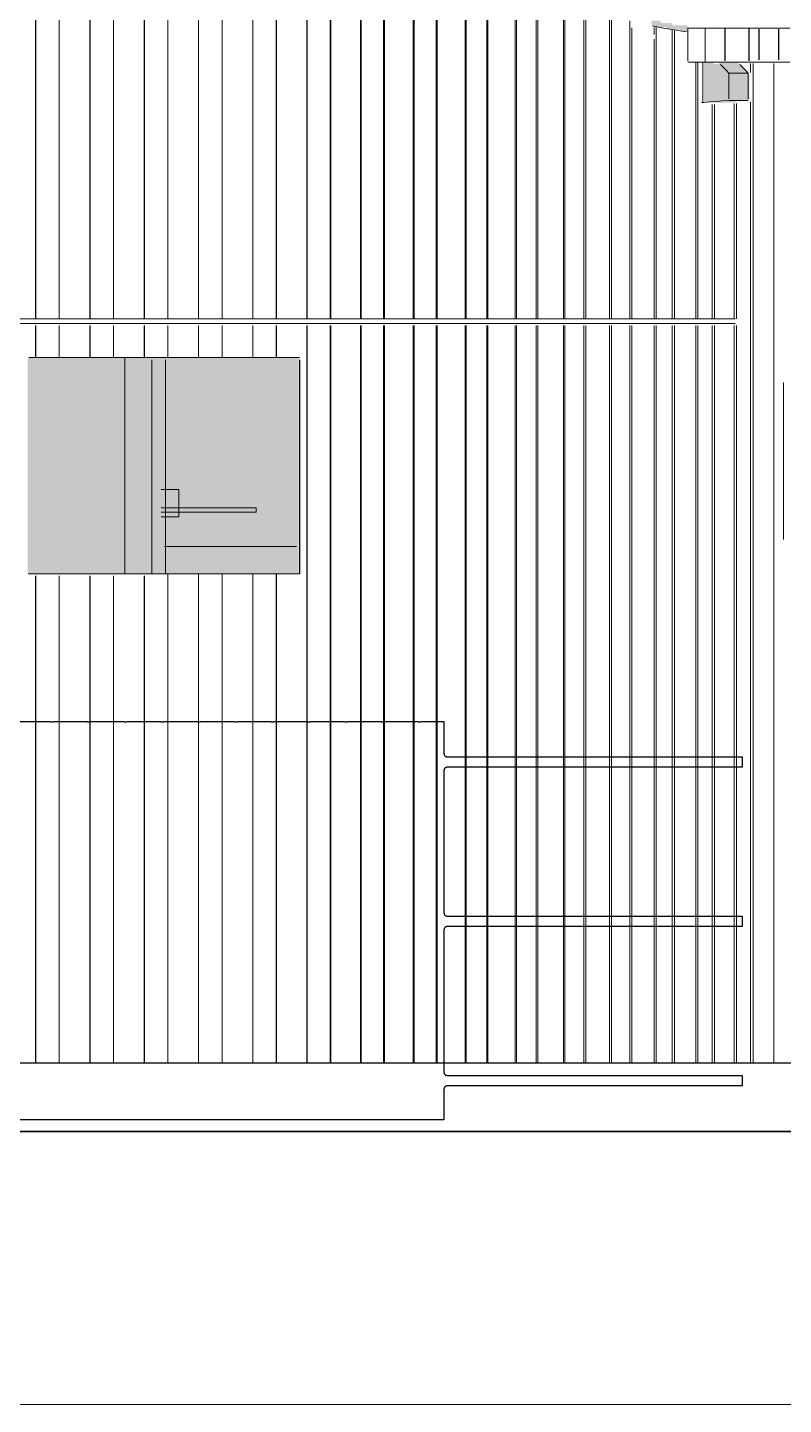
# Model space of a CAD drawing. Header units: millimetres. Extents: x 0 to 84100, y 0 to 59400.
# Drawn here: x 48160 to 51480, y 29193 to 35243 of the extents above; entities that cross this region are included whole.
import ezdxf

# ---------------------------------------------------------------- set-up
doc = ezdxf.new("R2010")
doc.units = ezdxf.units.MM
for name, color, linetype, lineweight in [('01_切断（構造・壁）', 7, 'Continuous', 35), ('09_立面の外形', 7, 'Continuous', 30), ('10_見えがかり', 7, 'Continuous', 13), ('12_見えがかり（ガラス）', 5, 'Continuous', 9), ('50_寸法', 3, 'Continuous', 9)]:
    doc.layers.add(name, color=color, linetype=linetype, lineweight=lineweight)

msp = doc.modelspace()

# ---------------------------------------------------------------- hatches: boundary and pattern name
at = {"layer": '10_見えがかり', "true_color": 0xbdbdbd}
msp.add_hatch(color=8, dxfattribs=at).paths.add_polyline_path([(50945.3, 35263.1), (50985.3, 35263.1), (50995.3, 35253.1), (51055.3, 35253.1), (51060.3, 35248.1), (51060.3, 35228.1), (51055.3, 35223.1), (51035.3, 35223.1), (51025.3, 35233.1), (50975.3, 35233.1), (50965.3, 35243.1), (50915.3, 35243.1), (50900.3, 35258.1), (50900.3, 35268.1), (50905.3, 35273.1), (50935.3, 35273.1)])
at = {"layer": '10_見えがかり', "true_color": 0xe9dcc4}
msp.add_hatch(color=8, dxfattribs=at).paths.add_polyline_path([(51330.3, 35038.1), (51330.3, 34928.1), (51325.3, 34923.1), (51275.3, 34923.1), (51265.3, 34913.1), (51135.3, 34913.1), (51130.3, 34918.1), (51130.3, 35088.1), (51135.3, 35093.1), (51165.3, 35093.1), (51175.3, 35083.1), (51195.3, 35083.1), (51205.3, 35093.1), (51275.3, 35093.1)])
at = {"layer": '12_見えがかり（ガラス）', "true_color": 0xdce9f2}
msp.add_hatch(color=8, dxfattribs=at).paths.add_polyline_path([(49345.3, 33793.1), (49350.3, 33788.1), (49350.3, 32848.1), (49345.3, 32843.1), (48165.3, 32843.1), (48160.3, 32848.1), (48160.3, 33788.1), (48165.3, 33793.1)])

# ---------------------------------------------------------------- linework, layer by layer
at = {"layer": '01_切断（構造・壁）'}
msp.add_lwpolyline([(18470.3, 30393.1), (61629.7, 30393.1)], dxfattribs=at)
at = {"layer": '09_立面の外形'}
msp.add_lwpolyline([(54186.6, 30693.1), (44109.6, 30693.1)], dxfattribs=at)
at = {"layer": '09b_立面_大和張り'}
for points in [[(51374, 35101.1), (51374, 35235.1)], [(51460, 35101.1), (51460, 35235.1)]]:
    msp.add_lwpolyline(points, dxfattribs=at)
at = {"layer": '10_見えがかり'}
for points in [[(48195.3, 36596.7), (48195.3, 33963.1)], [(48195.7, 33963.1), (48195.7, 36596.7)], [(48298.9, 33963.1), (48298.9, 36525.6)], [(48299.3, 33963.1), (48299.3, 36525.6)], [(48433.8, 36445.9), (48433.8, 33963.1)], [(48434.3, 33963.1), (48434.3, 36445.9)], [(48537.4, 33963.1), (48537.4, 36374.8)], [(48537.8, 33963.1), (48537.8, 36374.8)], [(48672.3, 36285.1), (48672.3, 33963.1)], [(48672.8, 33963.1), (48672.8, 36285.1)], [(48775.9, 33963.1), (48775.9, 36224)], [(48776.3, 33963.1), (48776.3, 36224)], [(48910.8, 36134.4), (48910.8, 33963.1)], [(48911.3, 33963.1), (48911.3, 36134.4)], [(49014.5, 33963.1), (49014.5, 36082.7)], [(49015.2, 33963.1), (49015.2, 36082.7)], [(49149.3, 35994.8), (49149.3, 33963.1)], [(49150, 33963.1), (49150, 35994.8)], [(49252.5, 33963.1), (49252.5, 35926.2)], [(49253.7, 33963.1), (49253.7, 35926.2)], [(49387.1, 35859.5), (49387.1, 33963.1)], [(49388.3, 33963.1), (49388.3, 35859.5)], [(49489.3, 33963.1), (49489.3, 35796.2)], [(49491.9, 33963.1), (49491.9, 35786.2)], [(49622.1, 35717.7), (49622.1, 33963.1)], [(49624.8, 33963.1), (49624.8, 35717.7)], [(49723.8, 33963.1), (49723.8, 35666.2)], [(49727.9, 33963.1), (49727.9, 35666.2)], [(49853.5, 35607), (49853.5, 33963.1)], [(49857.6, 33963.1), (49857.6, 35607)], [(49954.1, 33963.1), (49954.1, 35561.3)], [(49959, 33963.1), (49959, 35561.3)], [(50081.5, 35498.1), (50081.5, 33963.1)], [(50086.5, 33963.1), (50086.5, 35498.1)], [(50176.6, 33963.1), (50176.6, 35460.5)], [(50182.2, 33963.1), (50182.2, 35460.5)], [(50301.9, 35411.7), (50301.9, 33963.1)], [(50307.4, 33963.1), (50307.4, 35411.7)], [(50393.7, 33963.1), (50393.7, 35382.6)], [(50400.6, 33963.1), (50400.6, 35382.6)], [(50513.3, 35335.6), (50513.3, 33963.1)], [(50520.3, 33963.1), (50520.3, 35335.6)], [(50603.5, 33963.1), (50603.5, 35318.9)], [(50611.8, 33963.1), (50611.8, 35308.9)], [(50716.3, 35291.9), (50716.3, 33963.1)], [(50724.5, 33963.1), (50724.5, 35281.9)], [(50804.5, 33963.1), (50804.5, 35271.5)], [(50813.6, 33963.1), (50813.6, 35241.5)], [(50953.1, 35240.6), (50903.2, 35249.9)], [(50911.8, 35242.4), (50911.8, 35212.4)], [(50920.9, 33963.1), (50920.9, 35242.4)], [(51018.1, 35229.7), (50953.1, 35240.6)], [(50991.6, 33963.1), (50991.6, 35230.6)], [(51001.2, 33963.1), (51001.2, 35230.6)], [(51054.6, 35224.4), (51018.1, 35229.7)], [(51066.9, 35240.3), (51060.6, 35240.3)], [(51070.1, 35240.3), (51060.6, 35240.3)], [(51060.6, 35240.3), (51060.6, 35227.8)], [(51060.6, 35227.8), (51060.6, 35215.3)], [(51060.6, 35215.3), (51060.6, 35202.8)], [(51073.3, 35240.3), (51066.9, 35240.3)], [(51079.6, 35240.3), (51073.3, 35240.3)], [(51086, 35240.3), (51079.6, 35240.3)], [(51092.3, 35240.3), (51086, 35240.3)], [(51098.7, 35240.3), (51092.3, 35240.3)], [(51105, 35240.3), (51098.7, 35240.3)], [(51111.3, 35240.3), (51105, 35240.3)], [(51117.7, 35240.3), (51111.3, 35240.3)], [(51124, 35240.3), (51117.7, 35240.3)], [(51130.4, 35240.3), (51124, 35240.3)], [(51130.4, 35240.3), (51136.7, 35240.3)], [(51222.2, 35240.3), (51136.7, 35240.3)], [(51136.7, 35240.3), (51136.7, 35227.8)], [(51136.7, 35215.3), (51136.7, 35227.8)], [(51136.7, 35202.8), (51136.7, 35215.3)], [(51215.9, 35240.3), (51209.5, 35240.3)], [(51217.1, 35240.3), (51210.5, 35240.3)], [(51222.2, 35240.3), (51215.9, 35240.3)], [(51217.1, 35240.3), (51223.7, 35240.3)], [(51222.2, 35240.3), (51222.2, 35227.8)], [(51222.2, 35215.3), (51222.2, 35227.8)], [(51222.2, 35202.8), (51222.2, 35215.3)], [(51327.5, 35240.3), (51223.7, 35240.3)], [(51223.7, 35240.3), (51223.7, 35227.8)], [(51223.7, 35215.3), (51223.7, 35227.8)], [(51223.7, 35202.8), (51223.7, 35215.3)], [(51320.9, 35240.3), (51314.3, 35240.3)], [(51322.7, 35240.3), (51315.8, 35240.3)], [(51327.5, 35240.3), (51320.9, 35240.3)], [(51322.7, 35240.3), (51329.7, 35240.3)], [(51327.5, 35240.3), (51327.5, 35227.8)], [(51327.5, 35215.3), (51327.5, 35227.8)], [(51327.5, 35202.8), (51327.5, 35215.3)], [(51507.8, 35240.3), (51329.7, 35240.3)], [(51329.7, 35240.3), (51329.7, 35215.3)], [(51329.7, 35240.3), (51329.7, 35227.8)], [(51329.7, 35215.3), (51329.7, 35227.8)], [(51329.7, 35202.8), (51329.7, 35215.3)], [(50911.8, 35192.4), (50911.8, 33963.1)], [(51060.6, 35202.8), (51060.6, 35190.3)], [(51060.6, 35190.3), (51060.6, 35177.8)], [(51060.6, 35177.8), (51060.6, 35165.3)], [(51060.6, 35165.3), (51060.6, 35152.8)], [(51060.6, 35152.8), (51060.6, 35140.3)], [(51136.7, 35190.3), (51136.7, 35202.8)], [(51136.7, 35177.8), (51136.7, 35190.3)], [(51136.7, 35165.3), (51136.7, 35177.8)], [(51136.7, 35152.8), (51136.7, 35165.3)], [(51136.7, 35140.3), (51136.7, 35152.8)], [(51222.2, 35190.3), (51222.2, 35202.8)], [(51222.2, 35177.8), (51222.2, 35190.3)], [(51222.2, 35165.3), (51222.2, 35177.8)], [(51222.2, 35152.8), (51222.2, 35165.3)], [(51222.2, 35140.3), (51222.2, 35152.8)], [(51223.7, 35190.3), (51223.7, 35202.8)], [(51223.7, 35177.8), (51223.7, 35190.3)], [(51223.7, 35165.3), (51223.7, 35177.8)], [(51223.7, 35152.8), (51223.7, 35165.3)], [(51223.7, 35140.3), (51223.7, 35152.8)], [(51327.5, 35190.3), (51327.5, 35202.8)], [(51327.5, 35177.8), (51327.5, 35190.3)], [(51327.5, 35165.3), (51327.5, 35177.8)], [(51327.5, 35152.8), (51327.5, 35165.3)], [(51327.5, 35140.3), (51327.5, 35152.8)], [(51329.7, 35190.3), (51329.7, 35202.8)], [(51329.7, 35177.8), (51329.7, 35190.3)], [(51329.7, 35165.3), (51329.7, 35177.8)], [(51329.7, 35152.8), (51329.7, 35165.3)], [(51329.7, 35140.3), (51329.7, 35152.8)], [(51060.6, 35140.3), (51060.6, 35127.8)], [(51060.6, 35127.8), (51060.6, 35115.3)], [(51060.6, 35115.3), (51060.6, 35102.8)], [(51060.6, 35102.8), (51060.6, 35096.6)], [(51070.1, 35090.3), (51060.6, 35090.3)], [(51060.6, 35090.3), (51066.9, 35090.3)], [(51066.9, 35090.3), (51073.3, 35090.3)], [(51073.3, 35090.3), (51079.6, 35090.3)], [(51079.6, 35090.3), (51086, 35090.3)], [(51086, 35090.3), (51092.3, 35090.3)], [(51092.3, 35090.3), (51098.7, 35090.3)], [(51098.7, 35090.3), (51105, 35090.3)], [(51105, 35090.3), (51111.3, 35090.3)], [(51111.3, 35090.3), (51117.7, 35090.3)], [(51117.7, 35090.3), (51124, 35090.3)], [(51124, 35090.3), (51130.4, 35090.3)], [(51126.6, 35073.8), (51126.6, 35092.1)], [(51130.4, 35090.3), (51136.7, 35090.3)], [(51136.7, 35127.8), (51136.7, 35140.3)], [(51136.7, 35115.3), (51136.7, 35127.8)], [(51136.7, 35102.8), (51136.7, 35115.3)], [(51136.7, 35090.3), (51136.7, 35102.8)], [(51222.2, 35090.3), (51136.7, 35090.3)], [(51209.5, 35090.3), (51215.9, 35090.3)], [(51210.5, 35090.3), (51217.1, 35090.3)], [(51215.9, 35090.3), (51222.2, 35090.3)], [(51217.1, 35090.3), (51223.7, 35090.3)], [(51222.2, 35127.8), (51222.2, 35140.3)], [(51222.2, 35115.3), (51222.2, 35127.8)], [(51222.2, 35102.8), (51222.2, 35115.3)], [(51222.2, 35096.6), (51222.2, 35102.8)], [(51223.7, 35127.8), (51223.7, 35140.3)], [(51223.7, 35115.3), (51223.7, 35127.8)], [(51223.7, 35102.8), (51223.7, 35115.3)], [(51223.7, 35096.6), (51223.7, 35102.8)], [(51327.5, 35090.3), (51223.7, 35090.3)], [(51314.3, 35090.3), (51320.9, 35090.3)], [(51315.8, 35090.3), (51322.7, 35090.3)], [(51320.9, 35090.3), (51327.5, 35090.3)], [(51322.7, 35090.3), (51329.7, 35090.3)], [(51327.5, 35127.8), (51327.5, 35140.3)], [(51327.5, 35115.3), (51327.5, 35127.8)], [(51327.5, 35102.8), (51327.5, 35115.3)], [(51327.5, 35096.6), (51327.5, 35102.8)], [(51329.7, 35127.8), (51329.7, 35140.3)], [(51329.7, 35115.3), (51329.7, 35127.8)], [(51329.7, 35102.8), (51329.7, 35115.3)], [(51329.7, 35096.6), (51329.7, 35102.8)], [(51507.8, 35090.3), (51329.7, 35090.3)], [(51095, 35087.6), (51095, 33963.1)], [(51104.6, 33963.1), (51104.6, 35087.6)], [(51126.6, 35069.3), (51126.6, 35073.8)], [(51126.6, 35065.8), (51126.6, 35069.3)], [(51126.6, 35058.5), (51126.6, 35065.8)], [(51126.6, 34983.2), (51126.6, 35058.5)], [(51203, 35081.1), (51215.5, 35068.2)], [(51215.5, 35068.2), (51228, 35055.2)], [(51228, 35055.2), (51240.6, 35042.2)], [(51240.6, 35042.2), (51325.6, 35042.2)], [(51240.6, 35042.2), (51240.6, 35027.2)], [(51288, 35081.1), (51300.6, 35068.2)], [(51300.6, 35068.2), (51313.1, 35055.2)], [(51313.1, 35055.2), (51325.6, 35042.2)], [(51325.6, 35042.2), (51325.6, 35027.2)], [(51335.6, 35045.3), (51335.6, 35085.2)], [(51346.7, 30693.1), (51346.7, 35085.2)], [(51437.5, 30693.1), (51437.5, 35084.9)], [(51126.6, 34971.6), (51126.6, 34983.2)], [(51126.6, 34957.4), (51126.6, 34971.6)], [(51240.6, 35027.2), (51240.6, 35012.2)], [(51240.6, 35012.2), (51240.6, 34997.2)], [(51240.6, 34997.2), (51240.6, 34982.2)], [(51240.6, 34982.2), (51240.6, 34967.2)], [(51240.6, 34967.2), (51240.6, 34952.2)], [(51325.6, 35027.2), (51325.6, 35012.2)], [(51325.6, 35012.2), (51325.6, 34997.2)], [(51325.6, 34997.2), (51325.6, 34982.2)], [(51325.6, 34982.2), (51325.6, 34967.2)], [(51325.6, 34967.2), (51325.6, 34952.2)], [(51129.8, 34914.1), (51120.5, 34913.4)], [(51126.6, 34913.9), (51126.6, 34957.4)], [(51157.5, 34916.1), (51129.8, 34914.1)], [(51185.2, 34918.2), (51157.5, 34916.1)], [(51212.9, 34920.2), (51185.2, 34918.2)], [(51240.6, 34922.2), (51212.9, 34920.2)], [(51240.6, 34952.2), (51240.6, 34937.2)], [(51240.6, 34937.2), (51240.6, 34929.7)], [(51240.6, 34922.2), (51325.6, 34922.2)], [(51262.9, 33963.1), (51262.9, 34908.9)], [(51273.5, 33963.1), (51273.5, 34908.9)], [(51325.6, 34922.2), (51316.4, 34921.5)], [(51325.6, 34952.2), (51325.6, 34937.2)], [(51325.6, 34937.2), (51325.6, 34929.7)], [(51335.6, 30693.1), (51335.6, 34915.5)], [(51167.2, 34904), (51167.2, 33963.1)], [(51177.8, 34904), (51177.8, 33963.1)], [(49097.4, 33963.1), (44588.1, 33963.1)], [(49097.4, 33943.1), (44588.1, 33943.1)], [(48060.8, 33963.1), (48195.7, 33963.1)], [(48195.7, 33943.1), (48060.8, 33943.1)], [(48299.3, 33963.1), (48434.3, 33963.1)], [(48434.3, 33943.1), (48299.3, 33943.1)], [(48537.8, 33963.1), (48672.8, 33963.1)], [(48672.8, 33943.1), (48537.8, 33943.1)], [(48776.3, 33963.1), (48911.3, 33963.1)], [(48911.3, 33943.1), (48776.3, 33943.1)], [(49014.5, 33963.1), (49043.4, 33963.1)], [(49043.4, 33943.1), (49014.5, 33943.1)], [(49015.2, 33963.1), (49150, 33963.1)], [(49150, 33943.1), (49015.2, 33943.1)], [(49410.2, 33963.1), (49097.4, 33963.1)], [(49410.2, 33943.1), (49097.4, 33943.1)], [(49253.7, 33963.1), (49388.3, 33963.1)], [(49388.3, 33943.1), (49253.7, 33943.1)], [(49719.7, 33963.1), (49410.2, 33963.1)], [(49719.7, 33943.1), (49410.2, 33943.1)], [(49491.9, 33963.1), (49624.8, 33963.1)], [(49624.8, 33943.1), (49491.9, 33943.1)], [(50021.9, 33963.1), (49719.7, 33963.1)], [(50021.9, 33943.1), (49719.7, 33943.1)], [(49727.9, 33963.1), (49857.6, 33963.1)], [(49857.6, 33943.1), (49727.9, 33943.1)], [(49959, 33963.1), (49954.1, 33963.1)], [(49954.1, 33963.1), (49973.7, 33963.1)], [(49973.7, 33943.1), (49954.1, 33943.1)], [(49959, 33943.1), (49954.1, 33943.1)], [(49959, 33963.1), (50086.5, 33963.1)], [(50086.5, 33943.1), (49959, 33943.1)], [(50314, 33963.1), (50021.9, 33963.1)], [(50314, 33943.1), (50021.9, 33943.1)], [(50061.9, 33963.1), (50081.5, 33963.1)], [(50081.5, 33943.1), (50061.9, 33943.1)], [(50086.5, 33963.1), (50081.5, 33963.1)], [(50086.5, 33943.1), (50081.5, 33943.1)], [(50182.2, 33963.1), (50307.4, 33963.1)], [(50307.4, 33943.1), (50182.2, 33943.1)], [(50314, 33963.1), (50592.8, 33963.1)], [(50592.8, 33943.1), (50314, 33943.1)], [(50400.6, 33963.1), (50520.3, 33963.1)], [(50520.3, 33943.1), (50400.6, 33943.1)], [(50855.5, 33963.1), (50592.8, 33963.1)], [(50855.5, 33943.1), (50592.8, 33943.1)], [(50611.8, 33963.1), (50724.5, 33963.1)], [(50724.5, 33943.1), (50611.8, 33943.1)], [(50813.6, 33963.1), (50920.9, 33963.1)], [(50920.9, 33943.1), (50813.6, 33943.1)], [(51020.3, 33963.1), (50855.5, 33963.1)], [(51020.3, 33943.1), (50855.5, 33943.1)], [(51001.2, 33963.1), (51104.6, 33963.1)], [(51104.6, 33943.1), (51001.2, 33943.1)], [(51268.4, 33963.1), (51020.3, 33963.1)], [(51268.4, 33943.1), (51020.3, 33943.1)], [(51066.8, 33963.1), (51095, 33963.1)], [(51095, 33943.1), (51066.8, 33943.1)], [(51268.2, 33963.1), (51078.9, 33963.1)], [(51078.9, 33943.1), (51268.2, 33943.1)], [(51104.6, 33963.1), (51095, 33963.1)], [(51104.6, 33943.1), (51095, 33943.1)], [(51177.8, 33963.1), (51167.2, 33963.1)], [(51262.9, 33963.1), (51167.2, 33963.1)], [(51262.9, 33943.1), (51167.2, 33943.1)], [(51177.8, 33943.1), (51167.2, 33943.1)], [(51177.8, 33963.1), (51263.9, 33963.1)], [(51263.9, 33943.1), (51177.8, 33943.1)], [(51268.2, 33963.1), (51262.9, 33963.1)], [(51268.2, 33943.1), (51262.9, 33943.1)], [(48195.3, 33933.1), (48195.3, 33793.1)], [(48195.7, 33793.1), (48195.7, 33933.1)], [(48298.9, 33793.1), (48298.9, 33933.1)], [(48299.3, 33793.1), (48299.3, 33933.1)], [(48433.8, 33933.1), (48433.8, 33793.1)], [(48434.3, 33793.1), (48434.3, 33933.1)], [(48537.4, 33793.1), (48537.4, 33933.1)], [(48537.8, 33793.1), (48537.8, 33933.1)], [(48672.3, 33933.1), (48672.3, 33793.1)], [(48672.8, 33793.1), (48672.8, 33933.1)], [(48775.9, 33793.1), (48775.9, 33933.1)], [(48776.3, 33793.1), (48776.3, 33933.1)], [(48910.8, 33933.1), (48910.8, 33793.1)], [(48911.3, 33793.1), (48911.3, 33933.1)], [(49014.5, 33793.1), (49014.5, 33933.1)], [(49015.2, 33793.1), (49015.2, 33933.1)], [(49149.3, 33933.1), (49149.3, 33793.1)], [(49150, 33793.1), (49150, 33933.1)], [(49252.5, 33793.1), (49252.5, 33933.1)], [(49253.7, 33933.1), (49253.7, 33793.1)], [(49387.1, 33933.1), (49387.1, 30693.1)], [(49388.3, 33933.1), (49388.3, 30693.1)], [(49489.3, 30693.1), (49489.3, 33933.1)], [(49491.9, 30693.1), (49491.9, 33933.1)], [(49622.1, 33933.1), (49622.1, 30693.1)], [(49624.8, 30693.1), (49624.8, 33933.1)], [(49723.8, 30693.1), (49723.8, 33933.1)], [(49727.9, 30693.1), (49727.9, 33933.1)], [(49853.5, 33933.1), (49853.5, 30693.1)], [(49857.6, 30693.1), (49857.6, 33933.1)], [(49954.1, 30693.1), (49954.1, 33933.1)], [(49959, 30693.1), (49959, 33933.1)], [(50081.5, 33933.1), (50081.5, 30693.1)], [(50086.5, 30693.1), (50086.5, 33933.1)], [(50176.6, 30693.1), (50176.6, 33933.1)], [(50182.2, 30693.1), (50182.2, 33933.1)], [(50301.9, 33933.1), (50301.9, 30693.1)], [(50307.4, 30693.1), (50307.4, 33933.1)], [(50393.7, 30693.1), (50393.7, 33933.1)], [(50400.6, 30693.1), (50400.6, 33933.1)], [(50513.3, 33933.1), (50513.3, 30693.1)], [(50520.3, 30693.1), (50520.3, 33933.1)], [(50603.5, 30693.1), (50603.5, 33933.1)], [(50611.8, 30693.1), (50611.8, 33933.1)], [(50716.3, 33933.1), (50716.3, 30693.1)], [(50724.5, 30693.1), (50724.5, 33933.1)], [(50804.5, 30693.1), (50804.5, 33933.1)], [(50813.6, 30693.1), (50813.6, 33933.1)], [(50911.8, 33933.1), (50911.8, 30693.1)], [(50920.9, 30693.1), (50920.9, 33933.1)], [(50991.6, 30693.1), (50991.6, 33933.1)], [(51001.2, 30693.1), (51001.2, 33933.1)], [(51095, 33933.1), (51095, 30693.1)], [(51104.6, 30693.1), (51104.6, 33933.1)], [(51167.2, 30693.1), (51167.2, 33933.1)], [(51177.8, 30693.1), (51177.8, 33933.1)], [(51262.9, 33933.1), (51262.9, 30693.1)], [(51273.5, 30693.1), (51273.5, 33933.1)], [(48165.5, 33793.1), (49095.7, 33793.1)], [(48165.5, 33793.1), (48195.3, 33793.1)], [(48166, 33793.1), (48195.7, 33793.1)], [(48298.9, 33793.1), (48433.8, 33793.1)], [(48299.3, 33793.1), (48434.3, 33793.1)], [(48537.4, 33793.1), (48672.3, 33793.1)], [(48537.8, 33793.1), (48672.8, 33793.1)], [(48586.4, 32851.8), (48586.4, 33791.2)], [(48586.6, 32843.1), (48586.6, 33783.1)], [(48705.6, 33783.1), (48705.6, 32843.1)], [(48705.8, 32843.1), (48705.8, 33783.1)], [(48765.2, 32843.1), (48765.2, 33783.1)], [(48775.9, 33793.1), (48910.8, 33793.1)], [(48776.3, 33793.1), (48911.3, 33793.1)], [(49014.5, 33793.1), (49149.3, 33793.1)], [(49015.2, 33793.1), (49150, 33793.1)], [(49354.6, 33793.1), (49095.7, 33793.1)], [(49253.7, 33793.1), (49252.5, 33793.1)], [(49252.5, 33793.1), (49354.6, 33793.1)], [(49253.7, 33793.1), (49355.7, 33793.1)], [(49355.7, 33793.1), (49354.6, 33793.1)], [(49354.6, 32843.1), (49354.6, 33783.1)], [(49354.6, 33783.1), (49354.6, 32843.1)], [(49355.7, 33783.1), (49355.7, 32843.1)], [(51479.7, 32993.1), (51479.7, 33683.1)], [(48824.6, 33213.1), (48824.6, 33093.1), (48746.2, 33093.1)], [(48746.2, 33213.1), (48824.6, 33213.1)], [(48746.2, 33133.1), (49164.4, 33133.1), (49164.4, 33113.1), (48746.2, 33113.1)], [(49341.5, 32963.1), (48761.6, 32963.1)], [(49095.7, 32843.1), (48165.5, 32843.1)], [(48195.3, 32843.1), (48165.5, 32843.1)], [(48195.7, 32843.1), (48166, 32843.1)], [(48195.3, 32833.1), (48195.3, 30693.1)], [(48195.7, 30693.1), (48195.7, 32833.1)], [(48433.8, 32843.1), (48298.9, 32843.1)], [(48298.9, 30693.1), (48298.9, 32833.1)], [(48434.3, 32843.1), (48299.3, 32843.1)], [(48299.3, 32833.1), (48299.3, 30693.1)], [(48433.8, 32833.1), (48433.8, 30693.1)], [(48434.3, 32833.1), (48434.3, 30693.1)], [(48672.3, 32843.1), (48537.4, 32843.1)], [(48537.4, 30693.1), (48537.4, 32833.1)], [(48672.8, 32843.1), (48537.8, 32843.1)], [(48537.8, 32833.1), (48537.8, 30693.1)], [(48672.3, 32833.1), (48672.3, 30693.1)], [(48672.8, 32833.1), (48672.8, 30693.1)], [(48910.8, 32843.1), (48775.9, 32843.1)], [(48775.9, 30693.1), (48775.9, 32843.1)], [(48911.3, 32843.1), (48776.3, 32843.1)], [(48776.3, 32843.1), (48776.3, 30693.1)], [(48910.8, 32843.1), (48910.8, 30693.1)], [(48911.3, 32843.1), (48911.3, 30693.1)], [(49149.3, 32843.1), (49014.5, 32843.1)], [(49014.5, 30693.1), (49014.5, 32843.1)], [(49150, 32843.1), (49015.2, 32843.1)], [(49015.2, 32843.1), (49015.2, 30693.1)], [(49095.7, 32843.1), (49354.6, 32843.1)], [(49149.3, 32843.1), (49149.3, 30693.1)], [(49150, 32843.1), (49150, 30693.1)], [(49354.6, 32843.1), (49252.5, 32843.1)], [(49253.7, 32843.1), (49252.5, 32843.1)], [(49252.5, 30693.1), (49252.5, 32843.1)], [(49355.7, 32843.1), (49253.7, 32843.1)], [(49253.7, 32843.1), (49253.7, 30693.1)], [(49355.7, 32843.1), (49354.6, 32843.1)], [(49095.7, 30693.1), (44577.2, 30693.1)], [(48060.4, 30693.1), (48195.3, 30693.1)], [(48060.8, 30693.1), (48195.7, 30693.1)], [(48298.9, 30693.1), (48433.8, 30693.1)], [(48299.3, 30693.1), (48434.3, 30693.1)], [(48537.4, 30693.1), (48672.3, 30693.1)], [(48537.8, 30693.1), (48672.8, 30693.1)], [(48775.9, 30693.1), (48910.8, 30693.1)], [(48776.3, 30693.1), (48911.3, 30693.1)], [(49014.5, 30693.1), (49149.3, 30693.1)], [(49015.2, 30693.1), (49150, 30693.1)], [(49406.2, 30693.1), (49095.7, 30693.1)], [(49253.7, 30693.1), (49252.5, 30693.1)], [(49252.5, 30693.1), (49387.1, 30693.1)], [(49253.7, 30693.1), (49388.3, 30693.1)], [(49388.3, 30693.1), (49387.1, 30693.1)], [(49406.2, 30693.1), (49712.6, 30693.1)], [(49491.9, 30693.1), (49489.3, 30693.1)], [(49489.3, 30693.1), (49622.1, 30693.1)], [(49491.9, 30693.1), (49624.8, 30693.1)], [(49624.8, 30693.1), (49622.1, 30693.1)], [(50011.9, 30693.1), (49712.6, 30693.1)], [(49727.9, 30693.1), (49723.8, 30693.1)], [(49723.8, 30693.1), (49853.5, 30693.1)], [(49727.9, 30693.1), (49857.6, 30693.1)], [(49857.6, 30693.1), (49853.5, 30693.1)], [(49959, 30693.1), (49954.1, 30693.1)], [(49954.1, 30693.1), (50081.5, 30693.1)], [(49959, 30693.1), (50086.5, 30693.1)], [(50011.9, 30693.1), (50301, 30693.1)], [(50086.5, 30693.1), (50081.5, 30693.1)], [(50182.2, 30693.1), (50176.6, 30693.1)], [(50176.6, 30693.1), (50301.9, 30693.1)], [(50182.2, 30693.1), (50307.4, 30693.1)], [(50577, 30693.1), (50301, 30693.1)], [(50307.4, 30693.1), (50301.9, 30693.1)], [(50400.6, 30693.1), (50393.7, 30693.1)], [(50393.7, 30693.1), (50513.3, 30693.1)], [(50400.6, 30693.1), (50520.3, 30693.1)], [(50520.3, 30693.1), (50513.3, 30693.1)], [(50837.2, 30693.1), (50577, 30693.1)], [(50611.8, 30693.1), (50603.5, 30693.1)], [(50603.5, 30693.1), (50716.3, 30693.1)], [(50611.8, 30693.1), (50724.5, 30693.1)], [(50724.5, 30693.1), (50716.3, 30693.1)], [(50813.6, 30693.1), (50804.5, 30693.1)], [(50804.5, 30693.1), (50911.8, 30693.1)], [(50813.6, 30693.1), (50920.9, 30693.1)], [(51078.9, 30693.1), (50837.2, 30693.1)], [(50920.9, 30693.1), (50911.8, 30693.1)], [(51001.2, 30693.1), (50991.6, 30693.1)], [(50991.6, 30693.1), (51095, 30693.1)], [(51001.2, 30693.1), (51104.6, 30693.1)], [(51299.6, 30693.1), (51078.9, 30693.1)], [(51104.6, 30693.1), (51095, 30693.1)], [(51177.8, 30693.1), (51167.2, 30693.1)], [(51167.2, 30693.1), (51262.9, 30693.1)], [(51177.8, 30693.1), (51273.5, 30693.1)], [(51273.5, 30693.1), (51262.9, 30693.1)], [(53437.4, 30693.1), (51299.6, 30693.1)], [(51346.7, 30693.1), (51335.6, 30693.1)], [(51335.6, 30693.1), (51426.4, 30693.1)], [(51346.7, 30693.1), (51437.5, 30693.1)], [(51437.5, 30693.1), (51426.4, 30693.1)]]:
    msp.add_lwpolyline(points, dxfattribs=at)
at = {"layer": '12_立面_外構・樹木'}
msp.add_lwpolyline([(48112.3, 32193.1), (48260.8, 32193.1), (48261.2, 32193.1), (48261.5, 32193), (48262.2, 32192.7), (48263.6, 32192.3), (48265, 32192), (48266.5, 32191.9), (48268, 32191.9), (48269.4, 32192), (48270.9, 32192.3), (48272.3, 32192.7), (48273, 32193), (48273.3, 32193.1), (48273.7, 32193.1), (48422.2, 32193.1), (48422.6, 32193.1), (48422.9, 32193), (48423.6, 32192.7), (48425, 32192.3), (48426.4, 32192), (48427.9, 32191.9), (48429.4, 32191.9), (48430.8, 32192), (48432.3, 32192.3), (48433.7, 32192.7), (48434.3, 32193), (48434.7, 32193.1), (48435, 32193.1), (48583.6, 32193.1), (48583.9, 32193.1), (48584.3, 32193), (48584.9, 32192.7), (48586.4, 32192.3), (48587.8, 32192), (48589.3, 32191.9), (48590.7, 32191.9), (48592.2, 32192), (48593.6, 32192.3), (48595.1, 32192.7), (48595.7, 32193), (48596.1, 32193.1), (48596.4, 32193.1), (48744.9, 32193.1), (48745.3, 32193.1), (48745.7, 32193), (48746.3, 32192.7), (48747.7, 32192.3), (48749.2, 32192), (48750.6, 32191.9), (48752.1, 32191.9), (48753.6, 32192), (48755, 32192.3), (48756.4, 32192.7), (48757.1, 32193), (48757.4, 32193.1), (48757.8, 32193.1), (48906.3, 32193.1), (48906.7, 32193.1), (48907, 32193), (48907.7, 32192.7), (48909.1, 32192.3), (48910.5, 32192), (48912, 32191.9), (48913.5, 32191.9), (48915, 32192), (48916.4, 32192.3), (48917.8, 32192.7), (48918.5, 32193), (48918.8, 32193.1), (48919.2, 32193.1), (49067.7, 32193.1), (49068.1, 32193.1), (49068.4, 32193), (49069.1, 32192.7), (49070.5, 32192.3), (49071.9, 32192), (49073.4, 32191.9), (49074.9, 32191.9), (49076.3, 32192), (49077.8, 32192.3), (49079.2, 32192.7), (49079.8, 32193), (49080.2, 32193.1), (49080.6, 32193.1), (49229.1, 32193.1), (49229.4, 32193.1), (49229.8, 32193), (49230.4, 32192.7), (49231.9, 32192.3), (49233.3, 32192), (49234.8, 32191.9), (49236.2, 32191.9), (49237.7, 32192), (49239.1, 32192.3), (49240.6, 32192.7), (49241.2, 32193), (49241.6, 32193.1), (49241.9, 32193.1), (49390.5, 32193.1), (49390.8, 32193.1), (49391.2, 32193), (49391.8, 32192.7), (49393.2, 32192.3), (49394.7, 32192), (49396.1, 32191.9), (49397.6, 32191.9), (49399.1, 32192), (49400.5, 32192.3), (49401.9, 32192.7), (49402.6, 32193), (49402.9, 32193.1), (49403.3, 32193.1), (49551.8, 32193.1), (49552.2, 32193.1), (49552.5, 32193), (49553.2, 32192.7), (49554.6, 32192.3), (49556.1, 32192), (49557.5, 32191.9), (49559, 32191.9), (49560.5, 32192), (49561.9, 32192.3), (49563.3, 32192.7), (49564, 32193), (49564.3, 32193.1), (49564.7, 32193.1), (49713.2, 32193.1), (49713.6, 32193.1), (49713.9, 32193), (49714.6, 32192.7), (49716, 32192.3), (49717.4, 32192), (49718.9, 32191.9), (49720.4, 32191.9), (49721.8, 32192), (49723.3, 32192.3), (49724.7, 32192.7), (49725.3, 32193), (49725.7, 32193.1), (49726.1, 32193.1), (49874.6, 32193.1), (49874.9, 32193.1), (49875.3, 32193), (49876, 32192.7), (49877.4, 32192.3), (49878.8, 32192), (49880.3, 32191.9), (49881.7, 32191.9), (49883.2, 32192), (49884.7, 32192.3), (49886.1, 32192.7), (49886.7, 32193), (49887.1, 32193.1), (49887.4, 32193.1), (49988.6, 32193.1), (49988.9, 32193.1), (49988.9, 32192.8), (49988.9, 32053.1), (49989, 32051.7), (49989.2, 32050.2), (49989.6, 32048.8), (49990.1, 32047.4), (49990.7, 32046.1), (49991.5, 32044.8), (49992.3, 32043.6), (49993.3, 32042.5), (49994.4, 32041.5), (49995.6, 32040.7), (49996.9, 32039.9), (49998.2, 32039.3), (49999.6, 32038.8), (50001, 32038.4), (50002.5, 32038.2), (50003.9, 32038.1), (51298.9, 32038.1), (51299.3, 32038.1), (51299.3, 32037.8), (51299.3, 31993.5), (51299.3, 31993.2), (51298.9, 31993.1), (50003.9, 31993.1), (50002.5, 31993.1), (50001, 31992.9), (49999.6, 31992.5), (49998.2, 31992), (49996.9, 31991.4), (49995.6, 31990.6), (49994.4, 31989.7), (49993.3, 31988.7), (49992.3, 31987.7), (49991.5, 31986.5), (49990.7, 31985.2), (49990.1, 31983.9), (49989.6, 31982.5), (49989.2, 31981.1), (49989, 31979.6), (49988.9, 31978.1), (49988.9, 31353.1), (49989, 31351.7), (49989.2, 31350.2), (49989.6, 31348.8), (49990.1, 31347.4), (49990.7, 31346.1), (49991.5, 31344.8), (49992.3, 31343.6), (49993.3, 31342.5), (49994.4, 31341.5), (49995.6, 31340.7), (49996.9, 31339.9), (49998.2, 31339.3), (49999.6, 31338.8), (50001, 31338.4), (50002.5, 31338.2), (50003.9, 31338.1), (51298.9, 31338.1), (51299.3, 31338.1), (51299.3, 31337.8), (51299.3, 31293.5), (51299.3, 31293.2), (51298.9, 31293.1), (50003.9, 31293.1), (50002.5, 31293.1), (50001, 31292.9), (49999.6, 31292.5), (49998.2, 31292), (49996.9, 31291.4), (49995.6, 31290.6), (49994.4, 31289.7), (49993.3, 31288.7), (49992.3, 31287.7), (49991.5, 31286.5), (49990.7, 31285.2), (49990.1, 31283.9), (49989.6, 31282.5), (49989.2, 31281.1), (49989, 31279.6), (49988.9, 31278.1), (49988.9, 30653.1), (49989, 30651.7), (49989.2, 30650.2), (49989.6, 30648.8), (49990.1, 30647.4), (49990.7, 30646.1), (49991.5, 30644.8), (49992.3, 30643.6), (49993.3, 30642.5), (49994.4, 30641.5), (49995.6, 30640.7), (49996.9, 30639.9), (49998.2, 30639.3), (49999.6, 30638.8), (50001, 30638.4), (50002.5, 30638.2), (50003.9, 30638.1), (51298.9, 30638.1), (51299.3, 30638.1), (51299.3, 30637.8), (51299.3, 30593.5), (51299.3, 30593.2), (51298.9, 30593.1), (50003.9, 30593.1), (50002.5, 30593.1), (50001, 30592.9), (49999.6, 30592.5), (49998.2, 30592), (49996.9, 30591.4), (49995.6, 30590.6), (49994.4, 30589.7), (49993.3, 30588.7), (49992.3, 30587.7), (49991.5, 30586.5), (49990.7, 30585.2), (49990.1, 30583.9), (49989.6, 30582.5), (49989.2, 30581.1), (49989, 30579.6), (49988.9, 30578.1), (49988.9, 30443.5), (49988.9, 30443.2), (49988.6, 30443.1), (49887.4, 30443.1), (49887.1, 30443.2), (49886.7, 30443.3), (49886.1, 30443.6), (49884.7, 30444), (49883.2, 30444.3), (49881.7, 30444.4), (49880.3, 30444.4), (49878.8, 30444.3), (49877.4, 30444), (49876, 30443.6), (49875.3, 30443.3), (49874.9, 30443.2), (49874.6, 30443.1), (49726.1, 30443.1), (49725.7, 30443.2), (49725.3, 30443.3), (49724.7, 30443.6), (49723.3, 30444), (49721.8, 30444.3), (49720.4, 30444.4), (49718.9, 30444.4), (49717.4, 30444.3), (49716, 30444), (49714.6, 30443.6), (49713.9, 30443.3), (49713.6, 30443.2), (49713.2, 30443.1), (49564.7, 30443.1), (49564.3, 30443.2), (49564, 30443.3), (49563.3, 30443.6), (49561.9, 30444), (49560.5, 30444.3), (49559, 30444.4), (49557.5, 30444.4), (49556.1, 30444.3), (49554.6, 30444), (49553.2, 30443.6), (49552.5, 30443.3), (49552.2, 30443.2), (49551.8, 30443.1), (49403.3, 30443.1), (49402.9, 30443.2), (49402.6, 30443.3), (49401.9, 30443.6), (49400.5, 30444), (49399.1, 30444.3), (49397.6, 30444.4), (49396.1, 30444.4), (49394.7, 30444.3), (49393.2, 30444), (49391.8, 30443.6), (49391.2, 30443.3), (49390.8, 30443.2), (49390.5, 30443.1), (49241.9, 30443.1), (49241.6, 30443.2), (49241.2, 30443.3), (49240.6, 30443.6), (49239.1, 30444), (49237.7, 30444.3), (49236.2, 30444.4), (49234.8, 30444.4), (49233.3, 30444.3), (49231.9, 30444), (49230.4, 30443.6), (49229.8, 30443.3), (49229.4, 30443.2), (49229.1, 30443.1), (49080.6, 30443.1), (49080.2, 30443.2), (49079.8, 30443.3), (49079.2, 30443.6), (49077.8, 30444), (49076.3, 30444.3), (49074.9, 30444.4), (49073.4, 30444.4), (49071.9, 30444.3), (49070.5, 30444), (49069.1, 30443.6), (49068.4, 30443.3), (49068.1, 30443.2), (49067.7, 30443.1), (48919.2, 30443.1), (48918.8, 30443.2), (48918.5, 30443.3), (48917.8, 30443.6), (48916.4, 30444), (48915, 30444.3), (48913.5, 30444.4), (48912, 30444.4), (48910.5, 30444.3), (48909.1, 30444), (48907.7, 30443.6), (48907, 30443.3), (48906.7, 30443.2), (48906.3, 30443.1), (48757.8, 30443.1), (48757.4, 30443.2), (48757.1, 30443.3), (48756.4, 30443.6), (48755, 30444), (48753.6, 30444.3), (48752.1, 30444.4), (48750.6, 30444.4), (48749.2, 30444.3), (48747.7, 30444), (48746.3, 30443.6), (48745.7, 30443.3), (48745.3, 30443.2), (48744.9, 30443.1), (48596.4, 30443.1), (48596.1, 30443.2), (48595.7, 30443.3), (48595.1, 30443.6), (48593.6, 30444), (48592.2, 30444.3), (48590.7, 30444.4), (48589.3, 30444.4), (48587.8, 30444.3), (48586.4, 30444), (48584.9, 30443.6), (48584.3, 30443.3), (48583.9, 30443.2), (48583.6, 30443.1), (48435, 30443.1), (48434.7, 30443.2), (48434.3, 30443.3), (48433.7, 30443.6), (48432.3, 30444), (48430.8, 30444.3), (48429.4, 30444.4), (48427.9, 30444.4), (48426.4, 30444.3), (48425, 30444), (48423.6, 30443.6), (48422.9, 30443.3), (48422.6, 30443.2), (48422.2, 30443.1), (48273.7, 30443.1), (48273.3, 30443.2), (48273, 30443.3), (48272.3, 30443.6), (48270.9, 30444), (48269.4, 30444.3), (48268, 30444.4), (48266.5, 30444.4), (48265, 30444.3), (48263.6, 30444), (48262.2, 30443.6), (48261.5, 30443.3), (48261.2, 30443.2), (48260.8, 30443.1), (48112.3, 30443.1)], dxfattribs=at)
at = {"layer": '12_見えがかり（ガラス）'}
for points in [[(48163, 32843.1), (49090.8, 32843.1)], [(49092.4, 32843.1), (48163.9, 32843.1)], [(49090.8, 32843.1), (49100.5, 32843.1)], [(49092.4, 32843.1), (49343.3, 32843.1)], [(49294, 32843.1), (49342.4, 32843.1)]]:
    msp.add_lwpolyline(points, dxfattribs=at)
at = {"layer": '50_寸法'}
msp.add_lwpolyline([(20970.3, 29193.1), (59129.7, 29193.1)], dxfattribs=at)

doc.saveas('drawing.dxf')
